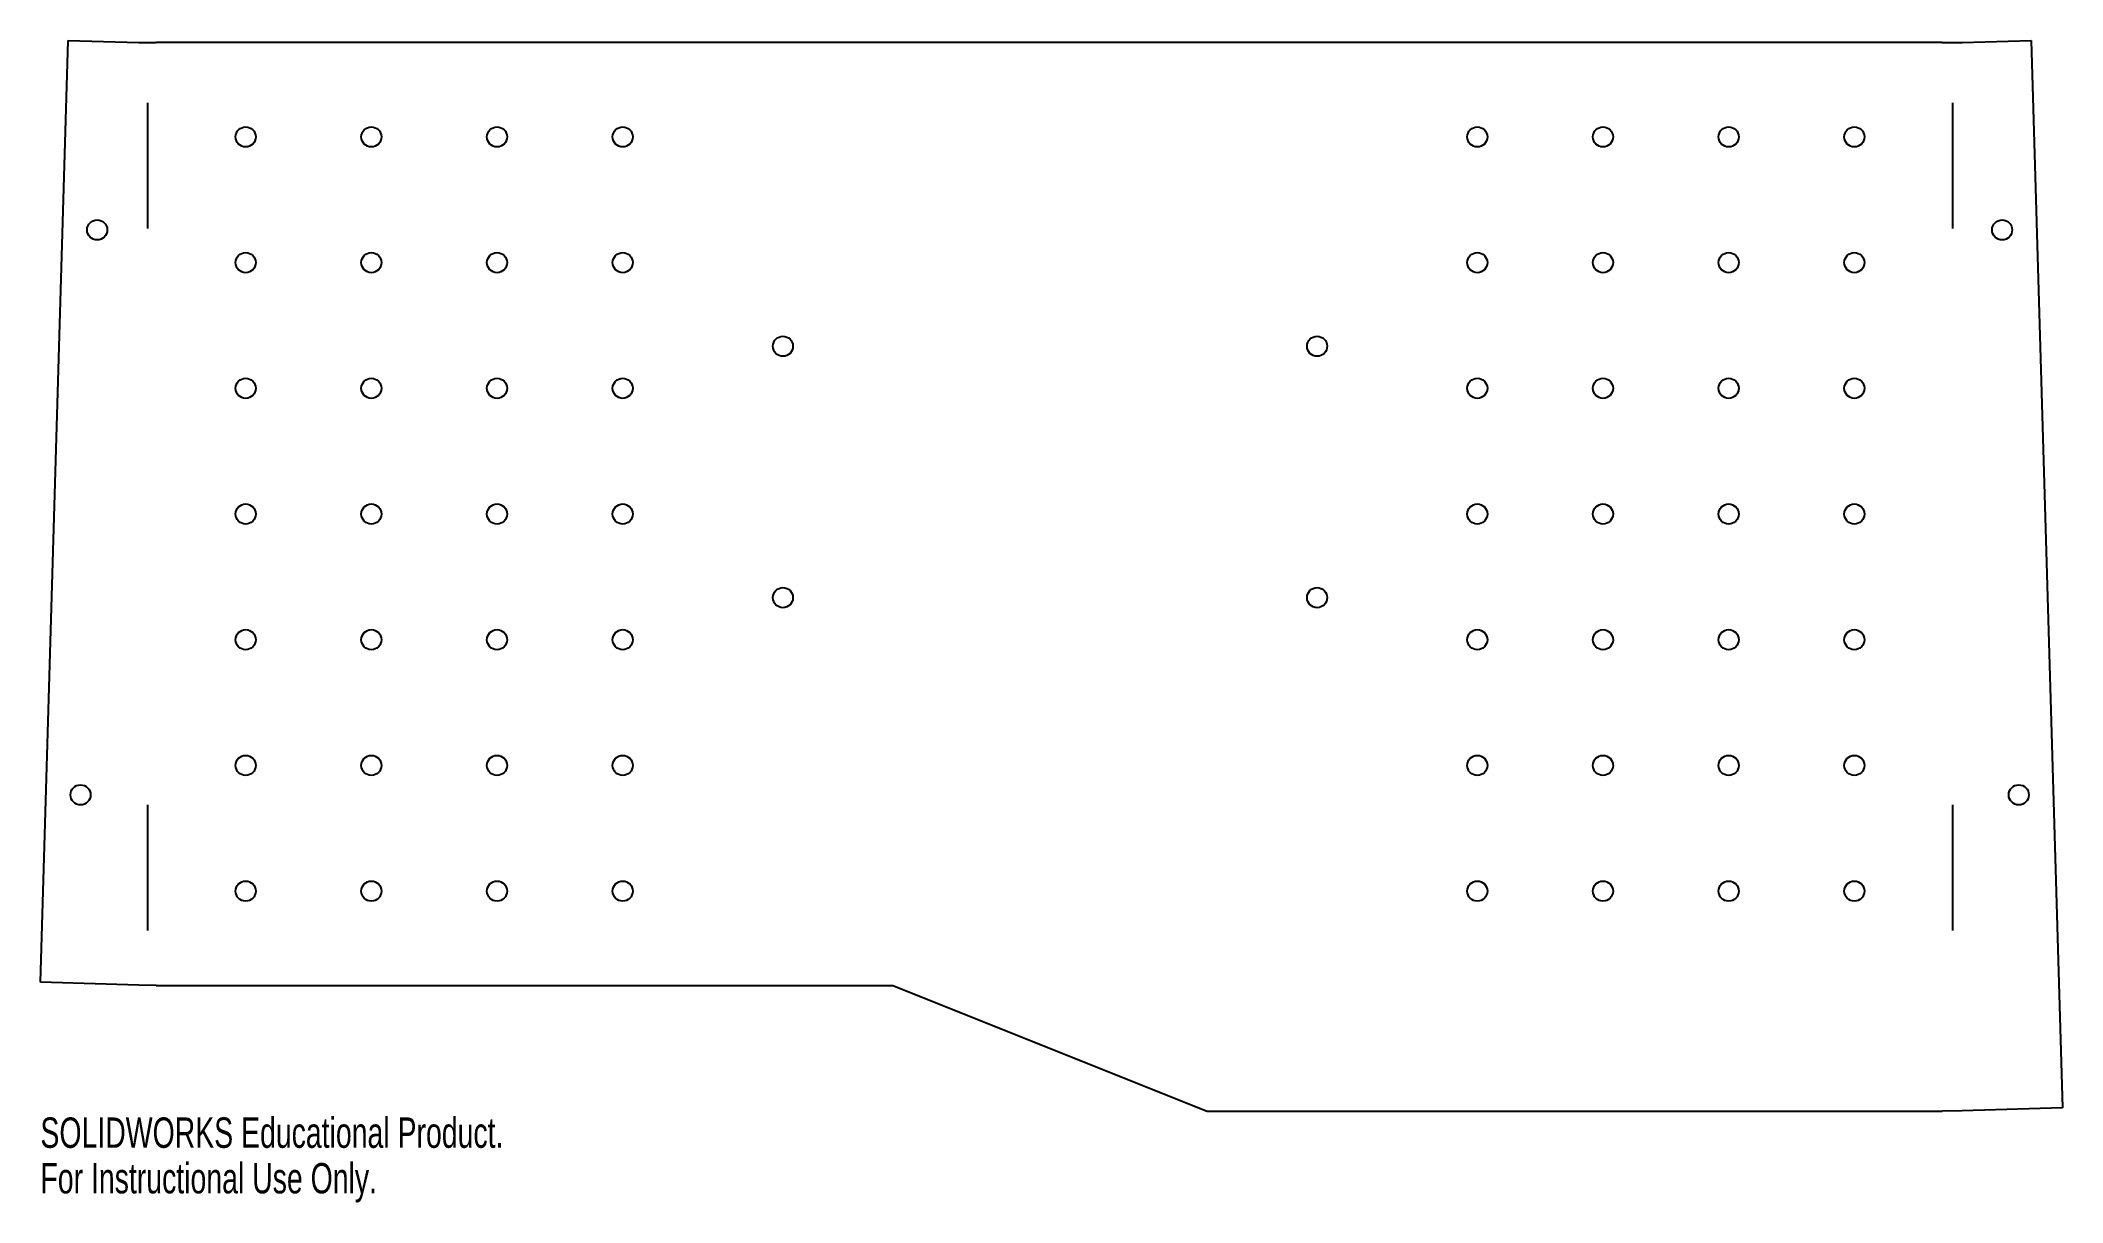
# Model space of a CAD drawing. Header units: millimetres. Extents: x -161 to 161, y -25 to 160.
import ezdxf

# ---------------------------------------------------------------- set-up
doc = ezdxf.new("R2010")
doc.units = ezdxf.units.MM
doc.styles.add('SLDTEXTSTYLE0', font='TXT', dxfattribs={"width": 0.7})

msp = doc.modelspace()

# ---------------------------------------------------------------- linework, layer by layer
at = {"color": 7, "linetype": 'Continuous', "lineweight": 25}
for p, q in [((-160.66, 10.48), (-156.25, 160.35)), ((-156.25, 160.35), (-144.99, 160.02)), ((-144.99, 160.02), (-142.26, 160)), ((142, 160), (-142.26, 160)), ((142, 160), (145.14, 160.03)), ((145.14, 160.03), (156.14, 160.35)), ((156.14, 160.35), (161.13, -9.5)), ((-144.99, 10.02), (-160.66, 10.48)), ((-142.26, 10), (-144.99, 10.02)), ((-142.26, 10), (-25, 10)), ((-25, 10), (25, -10)), ((161.13, -9.5), (145.14, -9.97)), ((25, -10), (142, -10)), ((145.14, -9.97), (142, -10))]:
    msp.add_line(p, q, dxfattribs=at)
at = {"color": 7, "linetype": 'Continuous'}
for p, q in [((-143.63, 150.41), (-143.63, 130.41)), ((143.63, 150.41), (143.63, 130.41)), ((-143.63, 38.74), (-143.63, 18.74)), ((143.63, 38.74), (143.63, 18.74))]:
    msp.add_line(p, q, dxfattribs=at)
at = {"color": 7, "linetype": 'Continuous', "lineweight": 25}
for centre in [(-128, 145), (-108, 145), (-88, 145), (-68, 145), (68, 145), (88, 145), (108, 145), (128, 145), (-151.63, 130.2), (151.52, 130.2), (-128, 125), (-108, 125), (-88, 125), (-68, 125), (68, 125), (88, 125), (108, 125), (128, 125), (-42.5, 111.69), (42.5, 111.69), (-128, 105), (-108, 105), (-88, 105), (-68, 105), (68, 105), (88, 105), (108, 105), (128, 105), (-128, 85), (-108, 85), (-88, 85), (-68, 85), (68, 85), (88, 85), (108, 85), (128, 85), (-42.5, 71.69), (42.5, 71.69), (-128, 65), (-108, 65), (-88, 65), (-68, 65), (68, 65), (88, 65), (108, 65), (128, 65), (-128, 45), (-108, 45), (-88, 45), (-68, 45), (68, 45), (88, 45), (108, 45), (128, 45), (-154.28, 40.31), (154.17, 40.31), (-128, 25), (-108, 25), (-88, 25), (-68, 25), (68, 25), (88, 25), (108, 25), (128, 25)]:
    msp.add_circle(centre, 1.6, dxfattribs=at)

# ---------------------------------------------------------------- texts
at = {"color": 7, "linetype": 'Continuous', "char_height": 4.8336, "attachment_point": 1, "style": 'SLDTEXTSTYLE0'}
for s, insert in [('SOLIDWORKS Educational Product.', (-160.66, -11.02)), ('For Instructional Use Only.', (-160.66, -18.27))]:
    msp.add_mtext(s, dxfattribs=dict(at, insert=insert))

doc.saveas('drawing.dxf')
